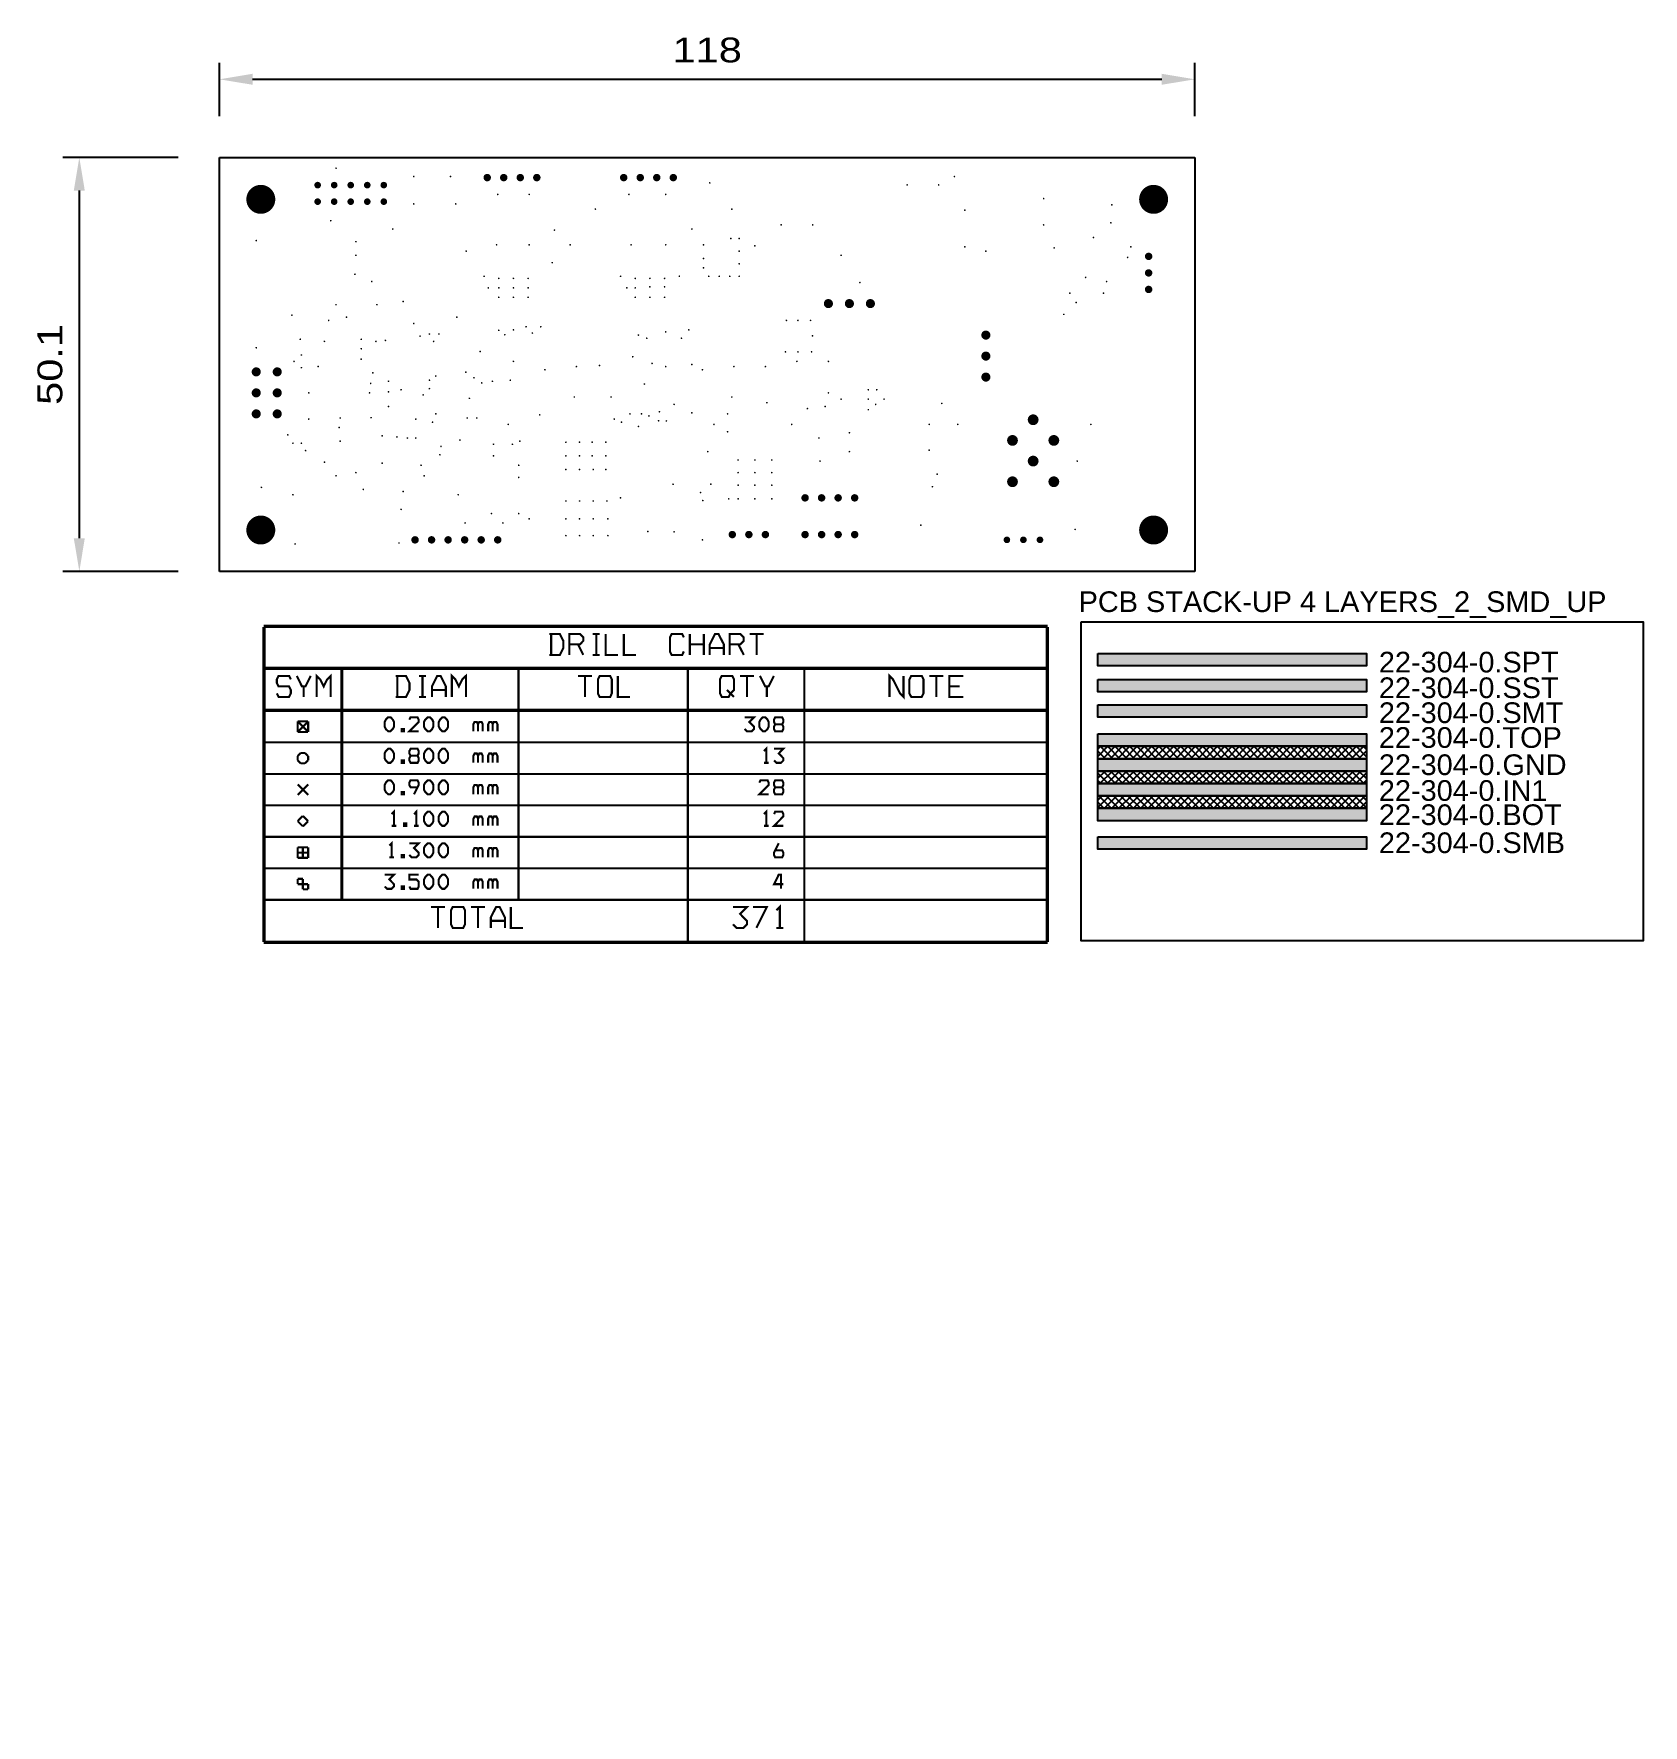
# Model space of a CAD drawing. Extents: x 92 to 286, y 113 to 318.
import ezdxf

# ---------------------------------------------------------------- set-up
doc = ezdxf.new("R2010")
doc.units = 0
doc.header["$LTSCALE"] = 10
doc.header["$MEASUREMENT"] = 0
doc.layers.get('0').update_dxf_attribs({"linetype": 'CONTINUOUS'})
doc.layers.get('Defpoints').update_dxf_attribs({"linetype": 'CONTINUOUS'})
for name, color, linetype in [('22-304-0_DRD', 7, 'CONTINUOUS'), ('OGGETTO', 7, 'CONTINUOUS'), ('QUOTE', 6, 'CONTINUOUS'), ('THRUHOLE_TAP', 11, 'CONTINUOUS')]:
    doc.layers.add(name, color=color, linetype=linetype)
doc.styles.add('STILE25', font='arial.ttf', dxfattribs={"width": 1.2, "height": 2.5})
doc.styles.add('STILE3', font='arial.ttf', dxfattribs={"width": 1.2, "height": 3})
doc.dimstyles.new('QUOTE', dxfattribs={"dimscale": 0, "dimtxt": 3, "dimasz": 4, "dimexe": 2, "dimexo": 5, "dimgap": 2, "dimtad": 1, "dimdec": 1, "dimzin": 13, "dimdsep": 46, "dimtxsty": 'STILE3', "dimcen": 0, "dimclrt": 7, "dimadec": 0, "dimazin": 0, "dimtfac": 0.666667, "dimtdec": 1, "dimtofl": 0, "dimtmove": 2, "dimatfit": 3, "dimfxl": 0, "dimtolj": 1, "dimtzin": 13, "dimarcsym": 0})

# ---------------------------------------------------------------- blocks, each defined once
blk = doc.blocks.new('ROUND_87')
at = {"const_width": 0.10033}
blk.add_lwpolyline([(-0.050164, 0, 1), (0.050164, 0, 1)], format="xyb", close=True, dxfattribs=at)
blk = doc.blocks.new('ROUND_88')
at = {"const_width": 0.65024}
blk.add_lwpolyline([(-0.32512, 0, 1), (0.32512, 0, 1)], format="xyb", close=True, dxfattribs=at)
blk = doc.blocks.new('ROUND_89')
at = {"const_width": 0.44958}
blk.add_lwpolyline([(-0.22479, 0, 1), (0.22479, 0, 1)], format="xyb", close=True, dxfattribs=at)
blk = doc.blocks.new('ROUND_90')
at = {"const_width": 0.54991}
blk.add_lwpolyline([(-0.274954, 0, 1), (0.274954, 0, 1)], format="xyb", close=True, dxfattribs=at)
blk = doc.blocks.new('ROUND_91')
at = {"const_width": 0.40005}
blk.add_lwpolyline([(-0.200024, 0, 1), (0.200024, 0, 1)], format="xyb", close=True, dxfattribs=at)
blk = doc.blocks.new('ROUND_83')
at = {"const_width": 1.75006}
blk.add_lwpolyline([(-0.87503, 0, 1), (0.87503, 0, 1)], format="xyb", close=True, dxfattribs=at)
blk = doc.blocks.new('*D9')
at = {"layer": 'Defpoints', "color": 0, "transparency": 16777216}
for p in [(231.97, 312.12), (113.98, 302.66), (231.97, 302.66)]:
    blk.add_point(p, dxfattribs=at)
at = {"layer": 'QUOTE', "color": 0, "lineweight": -2, "transparency": 16777216}
for p, q in [((113.98, 307.66), (113.98, 314.12)), ((231.97, 307.66), (231.97, 314.12)), ((117.98, 312.12), (227.97, 312.12))]:
    blk.add_line(p, q, dxfattribs=at)
at = {"layer": 'QUOTE', "color": 0, "transparency": 16777216}
for points in [[(117.98, 312.79), (117.98, 311.46), (113.98, 312.12)], [(227.97, 312.79), (227.97, 311.46), (231.97, 312.12)]]:
    blk.add_solid(points, dxfattribs=at)
at = {"layer": 'QUOTE', "color": 7, "transparency": 16777216, "insert": (172.98, 315.65), "char_height": 3, "attachment_point": 5, "style": 'STILE3'}
blk.add_mtext('\\A1;118', dxfattribs=at)
blk = doc.blocks.new('*D10')
at = {"layer": 'Defpoints', "color": 0, "transparency": 16777216}
for p in [(113.98, 302.66), (97.03, 252.6), (113.98, 252.6)]:
    blk.add_point(p, dxfattribs=at)
at = {"layer": 'QUOTE', "color": 0, "lineweight": -2, "transparency": 16777216}
for p, q in [((108.98, 302.66), (95.03, 302.66)), ((97.03, 298.66), (97.03, 256.6)), ((108.98, 252.6), (95.03, 252.6))]:
    blk.add_line(p, q, dxfattribs=at)
at = {"layer": 'QUOTE', "color": 0, "transparency": 16777216}
for points in [[(96.36, 298.66), (97.69, 298.66), (97.03, 302.66)], [(96.36, 256.6), (97.69, 256.6), (97.03, 252.6)]]:
    blk.add_solid(points, dxfattribs=at)
at = {"layer": 'QUOTE', "color": 7, "transparency": 16777216, "insert": (93.49, 277.63), "char_height": 3, "attachment_point": 5, "rotation": 90, "style": 'STILE3'}
blk.add_mtext('\\A1;50.1', dxfattribs=at)

msp = doc.modelspace()

# ---------------------------------------------------------------- hatches: boundary and pattern name
at = {"layer": 'OGGETTO'}
msp.add_hatch(color=6, dxfattribs=at).paths.add_polyline_path([(220.23, 242.66), (220.23, 241.16), (252.73, 241.16), (252.73, 242.66)])
h = msp.add_hatch(color=7, dxfattribs=at)
h.dxf.hatch_style = 1
h.paths.add_polyline_path([(252.73, 238.01), (252.73, 239.51), (220.23, 239.51), (220.23, 238.01)])
h = msp.add_hatch(color=3, dxfattribs=at)
h.dxf.hatch_style = 1
h.paths.add_polyline_path([(252.73, 234.95), (252.73, 236.45), (220.23, 236.45), (220.23, 234.95)])
h.paths.add_polyline_path([(252.73, 218.99), (252.73, 220.49), (220.23, 220.49), (220.23, 218.99)])
h = msp.add_hatch(color=1, dxfattribs=at)
h.dxf.hatch_style = 1
h.paths.add_polyline_path([(252.73, 232.94), (220.23, 232.94), (220.23, 231.44), (252.73, 231.44)])
h.paths.add_polyline_path([(252.73, 229.94), (220.23, 229.94), (220.23, 228.44), (252.73, 228.44)])
h.paths.add_polyline_path([(252.73, 226.94), (220.23, 226.94), (220.23, 225.44), (252.73, 225.44)])
h.paths.add_polyline_path([(252.73, 223.94), (220.23, 223.94), (220.23, 222.44), (252.73, 222.44)])
h = msp.add_hatch(dxfattribs=at)
h.set_pattern_fill('ANSI37', color=256, scale=5, style=0)
h.set_pattern_definition([(45, (85.31514, -27.5591), (-0.4419417, 0.4419417), []), (135, (85.31514, -27.5591), (-0.4419417, -0.4419417), [])])
h.paths.add_polyline_path([(220.23, 231.44), (220.23, 229.94), (252.73, 229.94), (252.73, 231.44)])
h.paths.add_polyline_path([(220.23, 228.44), (220.23, 226.94), (252.73, 226.94), (252.73, 228.44)])
h.paths.add_polyline_path([(252.73, 223.94), (252.73, 225.44), (220.23, 225.44), (220.23, 223.94)])

# ---------------------------------------------------------------- linework, layer by layer
at = {"layer": '22-304-0_DRD'}
for p, q in [((113.98, 252.6), (113.98, 302.66)), ((113.98, 302.66), (231.97, 302.66)), ((231.97, 302.66), (231.97, 252.6)), ((231.97, 252.6), (113.98, 252.6))]:
    msp.add_line(p, q, dxfattribs=at)
at = {"layer": '22-304-0_DRD', "const_width": 0.254}
for points in [[(214.18, 246.01), (119.31, 246.01)], [(119.31, 207.78), (119.31, 245.88)], [(214.05, 245.88), (119.43, 245.88)], [(119.43, 207.78), (119.43, 245.88)], [(214.05, 207.78), (214.05, 245.88)], [(214.18, 207.78), (214.18, 245.88)], [(153.88, 242.49), (155.15, 242.49), (155.58, 243.34), (155.58, 244.19), (155.15, 245.03), (153.88, 245.03)], [(154.1, 242.49), (154.1, 245.03)], [(156.3, 243.76), (157.57, 243.76), (157.99, 244.19), (157.99, 244.61), (157.57, 245.03), (156.3, 245.03), (156.3, 242.49)], [(157.35, 243.76), (157.99, 242.49)], [(159.98, 245.03), (159.13, 245.03)], [(159.56, 242.49), (159.56, 245.03)], [(162.18, 242.49), (160.7, 242.49), (160.7, 245.03)], [(164.38, 242.49), (162.9, 242.49), (162.9, 245.03)], [(170.16, 242.92), (169.95, 242.49), (168.68, 242.49), (168.47, 242.92), (168.47, 244.61), (168.68, 245.03), (169.95, 245.03), (170.16, 244.61)], [(170.88, 242.49), (170.88, 245.03)], [(172.57, 243.76), (170.88, 243.76)], [(172.57, 242.49), (172.57, 245.03)], [(174.99, 242.49), (174.99, 243.76), (174.35, 245.03), (173.93, 245.03), (173.29, 243.76), (173.29, 242.49)], [(175.71, 243.76), (176.98, 243.76), (177.4, 244.19), (177.4, 244.61), (176.98, 245.03), (175.71, 245.03), (175.71, 242.49)], [(176.76, 243.76), (177.4, 242.49)], [(179.81, 245.03), (178.12, 245.03)], [(178.96, 242.49), (178.96, 245.03)], [(159.98, 242.49), (159.13, 242.49)], [(174.99, 243.34), (173.29, 243.34)], [(214.05, 240.93), (119.43, 240.93)], [(214.05, 240.8), (119.43, 240.8)], [(122.61, 239.53), (122.4, 239.95), (121.13, 239.95), (120.92, 239.53), (120.92, 239.11), (121.13, 238.68), (122.4, 238.68), (122.61, 238.26), (122.61, 237.84), (122.4, 237.41), (121.13, 237.41), (120.92, 237.84)], [(125.02, 239.95), (124.39, 238.68), (123.96, 238.68), (123.33, 239.95)], [(127.44, 237.41), (127.44, 239.95), (127.01, 239.53), (126.59, 238.68), (126.17, 239.53), (125.74, 239.95), (125.74, 237.41)], [(128.71, 212.86), (128.71, 240.8)], [(128.83, 212.86), (128.83, 240.8)], [(135.28, 237.41), (136.55, 237.41), (136.97, 238.26), (136.97, 239.11), (136.55, 239.95), (135.28, 239.95)], [(135.49, 237.41), (135.49, 239.95)], [(138.96, 239.95), (138.11, 239.95)], [(138.54, 237.41), (138.54, 239.95)], [(141.37, 237.41), (141.37, 238.68), (140.74, 239.95), (140.32, 239.95), (139.68, 238.68), (139.68, 237.41)], [(143.79, 237.41), (143.79, 239.95), (143.36, 239.53), (142.94, 238.68), (142.52, 239.53), (142.09, 239.95), (142.09, 237.41)], [(150.15, 212.86), (150.15, 240.8)], [(159.04, 239.95), (157.34, 239.95)], [(158.19, 237.41), (158.19, 239.95)], [(159.97, 237.41), (159.76, 237.84), (159.76, 239.53), (159.97, 239.95), (161.24, 239.95), (161.45, 239.53), (161.45, 237.84), (161.24, 237.41), (159.97, 237.41)], [(163.65, 237.41), (162.17, 237.41), (162.17, 239.95)], [(170.64, 207.78), (170.64, 240.8)], [(174.53, 237.84), (174.74, 237.41), (175.59, 237.41), (175.8, 237.84), (176.22, 238.26), (176.22, 239.53), (176.01, 239.95), (174.74, 239.95), (174.53, 239.53), (174.53, 237.84)], [(178.64, 239.95), (176.95, 239.95)], [(177.79, 237.41), (177.79, 239.95)], [(181.05, 239.95), (180.41, 238.68), (179.99, 238.68), (179.36, 239.95)], [(184.73, 207.78), (184.73, 240.8)], [(196.72, 239.95), (196.72, 237.41), (196.3, 237.84), (195.45, 239.53), (195.03, 239.95), (195.03, 237.41)], [(197.66, 237.41), (197.44, 237.84), (197.44, 239.53), (197.66, 239.95), (198.93, 239.95), (199.14, 239.53), (199.14, 237.84), (198.93, 237.41), (197.66, 237.41)], [(201.55, 239.95), (199.86, 239.95)], [(200.7, 237.41), (200.7, 239.95)], [(203.96, 237.41), (202.27, 237.41), (202.27, 239.95), (203.96, 239.95)], [(124.18, 237.41), (124.18, 238.68)], [(138.96, 237.41), (138.11, 237.41)], [(141.37, 238.26), (139.68, 238.26)], [(175.38, 238.26), (176.22, 237.41)], [(180.2, 237.41), (180.2, 238.68)], [(203.54, 238.68), (202.27, 238.68)], [(214.05, 235.85), (119.43, 235.85)], [(214.05, 235.72), (119.43, 235.72)], [(123.44, 234.45), (123.44, 233.18)], [(124.71, 234.45), (123.44, 234.45)], [(124.71, 234.45), (123.44, 233.18)], [(124.71, 233.18), (123.44, 234.45)], [(123.44, 233.18), (124.71, 233.18)], [(124.71, 233.18), (124.71, 234.45)], [(134.39, 233.25), (134.1, 233.53), (133.96, 233.81), (133.96, 234.38), (134.1, 234.66), (134.39, 234.95), (134.67, 234.95), (134.95, 234.66), (135.09, 234.38), (135.09, 233.81), (134.95, 233.53), (134.67, 233.25), (134.39, 233.25)], [(136.02, 233.25), (136.31, 233.25), (136.31, 233.53), (136.02, 233.53), (136.02, 233.25)], [(138.08, 233.25), (136.95, 233.25), (138.08, 234.38), (138.08, 234.66), (137.94, 234.95), (137.1, 234.95), (136.95, 234.66)], [(139.16, 233.25), (138.87, 233.53), (138.73, 233.81), (138.73, 234.38), (138.87, 234.66), (139.16, 234.95), (139.44, 234.95), (139.72, 234.66), (139.86, 234.38), (139.86, 233.81), (139.72, 233.53), (139.44, 233.25), (139.16, 233.25)], [(140.93, 233.25), (140.65, 233.53), (140.51, 233.81), (140.51, 234.38), (140.65, 234.66), (140.93, 234.95), (141.22, 234.95), (141.5, 234.66), (141.64, 234.38), (141.64, 233.81), (141.5, 233.53), (141.22, 233.25), (140.93, 233.25)], [(145.83, 233.25), (145.83, 234.1), (145.69, 234.38), (145.41, 234.38), (145.26, 234.1), (145.12, 234.38), (144.84, 234.38), (144.7, 234.1), (144.7, 233.25)], [(145.26, 233.25), (145.26, 234.1)], [(147.61, 233.25), (147.61, 234.1), (147.47, 234.38), (147.18, 234.38), (147.04, 234.1), (146.9, 234.38), (146.62, 234.38), (146.48, 234.1), (146.48, 233.25)], [(147.04, 233.25), (147.04, 234.1)], [(177.51, 233.53), (177.79, 233.25), (178.35, 233.25), (178.64, 233.53), (178.64, 233.81), (178.07, 234.38), (178.64, 234.95), (177.51, 234.95)], [(179.71, 233.25), (179.43, 233.53), (179.29, 233.81), (179.29, 234.38), (179.43, 234.66), (179.71, 234.95), (179.99, 234.95), (180.28, 234.66), (180.41, 234.38), (180.41, 233.81), (180.28, 233.53), (179.99, 233.25), (179.71, 233.25)], [(182.05, 234.1), (182.19, 234.38), (182.19, 234.66), (182.05, 234.95), (181.2, 234.95), (181.07, 234.66), (181.07, 234.38), (181.2, 234.1), (182.05, 234.1), (182.19, 233.81), (182.19, 233.53), (182.05, 233.25), (181.2, 233.25), (181.07, 233.53), (181.07, 233.81), (181.2, 234.1)], [(214.05, 231.91), (119.43, 231.91)], [(134.39, 229.44), (134.1, 229.72), (133.96, 230), (133.96, 230.57), (134.1, 230.85), (134.39, 231.14), (134.67, 231.14), (134.95, 230.85), (135.09, 230.57), (135.09, 230), (134.95, 229.72), (134.67, 229.44), (134.39, 229.44)], [(137.94, 230.29), (138.08, 230.57), (138.08, 230.85), (137.94, 231.14), (137.1, 231.14), (136.95, 230.85), (136.95, 230.57), (137.1, 230.29), (137.94, 230.29), (138.08, 230), (138.08, 229.72), (137.94, 229.44), (137.1, 229.44), (136.95, 229.72), (136.95, 230), (137.1, 230.29)], [(139.16, 229.44), (138.87, 229.72), (138.73, 230), (138.73, 230.57), (138.87, 230.85), (139.16, 231.14), (139.44, 231.14), (139.72, 230.85), (139.86, 230.57), (139.86, 230), (139.72, 229.72), (139.44, 229.44), (139.16, 229.44)], [(140.93, 229.44), (140.65, 229.72), (140.51, 230), (140.51, 230.57), (140.65, 230.85), (140.93, 231.14), (141.22, 231.14), (141.5, 230.85), (141.64, 230.57), (141.64, 230), (141.5, 229.72), (141.22, 229.44), (140.93, 229.44)], [(180.13, 229.44), (180.13, 231.14), (179.85, 230.85)], [(181.07, 229.72), (181.35, 229.44), (181.91, 229.44), (182.19, 229.72), (182.19, 230), (181.63, 230.57), (182.19, 231.14), (181.07, 231.14)], [(123.82, 230.64), (123.44, 230.26)], [(123.44, 230.26), (123.44, 229.75)], [(123.44, 229.75), (123.82, 229.37)], [(124.32, 230.64), (123.82, 230.64)], [(123.82, 229.37), (124.32, 229.37)], [(124.71, 230.26), (124.32, 230.64)], [(124.32, 229.37), (124.71, 229.75)], [(124.71, 229.75), (124.71, 230.26)], [(136.02, 229.44), (136.31, 229.44), (136.31, 229.72), (136.02, 229.72), (136.02, 229.44)], [(145.83, 229.44), (145.83, 230.29), (145.69, 230.57), (145.41, 230.57), (145.26, 230.29), (145.12, 230.57), (144.84, 230.57), (144.7, 230.29), (144.7, 229.44)], [(145.26, 229.44), (145.26, 230.29)], [(147.61, 229.44), (147.61, 230.29), (147.47, 230.57), (147.18, 230.57), (147.04, 230.29), (146.9, 230.57), (146.62, 230.57), (146.48, 230.29), (146.48, 229.44)], [(147.04, 229.44), (147.04, 230.29)], [(180.41, 229.44), (179.85, 229.44)], [(214.05, 228.1), (119.43, 228.1)], [(134.39, 225.63), (134.1, 225.91), (133.96, 226.19), (133.96, 226.76), (134.1, 227.04), (134.39, 227.33), (134.67, 227.33), (134.95, 227.04), (135.09, 226.76), (135.09, 226.19), (134.95, 225.91), (134.67, 225.63), (134.39, 225.63)], [(137.94, 226.48), (137.1, 226.48), (136.95, 226.76), (136.95, 227.04), (137.1, 227.33), (137.94, 227.33), (138.08, 227.04), (138.08, 226.76), (137.52, 225.63)], [(139.16, 225.63), (138.87, 225.91), (138.73, 226.19), (138.73, 226.76), (138.87, 227.04), (139.16, 227.33), (139.44, 227.33), (139.72, 227.04), (139.86, 226.76), (139.86, 226.19), (139.72, 225.91), (139.44, 225.63), (139.16, 225.63)], [(140.93, 225.63), (140.65, 225.91), (140.51, 226.19), (140.51, 226.76), (140.65, 227.04), (140.93, 227.33), (141.22, 227.33), (141.5, 227.04), (141.64, 226.76), (141.64, 226.19), (141.5, 225.91), (141.22, 225.63), (140.93, 225.63)], [(180.41, 225.63), (179.29, 225.63), (180.41, 226.76), (180.41, 227.04), (180.28, 227.33), (179.43, 227.33), (179.29, 227.04)], [(182.05, 226.48), (182.19, 226.76), (182.19, 227.04), (182.05, 227.33), (181.2, 227.33), (181.07, 227.04), (181.07, 226.76), (181.2, 226.48), (182.05, 226.48), (182.19, 226.19), (182.19, 225.91), (182.05, 225.63), (181.2, 225.63), (181.07, 225.91), (181.07, 226.19), (181.2, 226.48)], [(124.71, 226.83), (123.44, 225.56)], [(124.71, 225.56), (123.44, 226.83)], [(136.02, 225.63), (136.31, 225.63), (136.31, 225.91), (136.02, 225.91), (136.02, 225.63)], [(145.83, 225.63), (145.83, 226.48), (145.69, 226.76), (145.41, 226.76), (145.26, 226.48), (145.12, 226.76), (144.84, 226.76), (144.7, 226.48), (144.7, 225.63)], [(145.26, 225.63), (145.26, 226.48)], [(147.61, 225.63), (147.61, 226.48), (147.47, 226.76), (147.18, 226.76), (147.04, 226.48), (146.9, 226.76), (146.62, 226.76), (146.48, 226.48), (146.48, 225.63)], [(147.04, 225.63), (147.04, 226.48)], [(214.05, 224.29), (119.43, 224.29)], [(124.07, 223.02), (123.44, 222.38)], [(124.71, 222.38), (124.07, 223.02)], [(135.09, 221.82), (135.09, 223.52), (134.81, 223.23)], [(137.8, 221.82), (137.8, 223.52), (137.52, 223.23)], [(139.16, 221.82), (138.87, 222.1), (138.73, 222.38), (138.73, 222.95), (138.87, 223.23), (139.16, 223.52), (139.44, 223.52), (139.72, 223.23), (139.86, 222.95), (139.86, 222.38), (139.72, 222.1), (139.44, 221.82), (139.16, 221.82)], [(140.93, 221.82), (140.65, 222.1), (140.51, 222.38), (140.51, 222.95), (140.65, 223.23), (140.93, 223.52), (141.22, 223.52), (141.5, 223.23), (141.64, 222.95), (141.64, 222.38), (141.5, 222.1), (141.22, 221.82), (140.93, 221.82)], [(145.83, 221.82), (145.83, 222.67), (145.69, 222.95), (145.41, 222.95), (145.26, 222.67), (145.12, 222.95), (144.84, 222.95), (144.7, 222.67), (144.7, 221.82)], [(147.61, 221.82), (147.61, 222.67), (147.47, 222.95), (147.18, 222.95), (147.04, 222.67), (146.9, 222.95), (146.62, 222.95), (146.48, 222.67), (146.48, 221.82)], [(180.13, 221.82), (180.13, 223.52), (179.85, 223.23)], [(182.19, 221.82), (181.07, 221.82), (182.19, 222.95), (182.19, 223.23), (182.05, 223.52), (181.2, 223.52), (181.07, 223.23)], [(123.44, 222.38), (124.07, 221.75)], [(124.07, 221.75), (124.71, 222.38)], [(135.37, 221.82), (134.81, 221.82)], [(136.31, 221.82), (136.59, 221.82), (136.59, 222.1), (136.31, 222.1), (136.31, 221.82)], [(138.08, 221.82), (137.52, 221.82)], [(145.26, 221.82), (145.26, 222.67)], [(147.04, 221.82), (147.04, 222.67)], [(180.41, 221.82), (179.85, 221.82)], [(214.05, 220.48), (119.43, 220.48)], [(123.44, 219.21), (123.44, 217.94)], [(124.71, 219.21), (123.44, 219.21)], [(124.07, 219.21), (124.07, 217.94)], [(124.71, 217.94), (124.71, 219.21)], [(134.81, 218.01), (134.81, 219.71), (134.53, 219.42)], [(136.95, 218.29), (137.23, 218.01), (137.8, 218.01), (138.08, 218.29), (138.08, 218.57), (137.52, 219.14), (138.08, 219.71), (136.95, 219.71)], [(139.16, 218.01), (138.87, 218.29), (138.73, 218.57), (138.73, 219.14), (138.87, 219.42), (139.16, 219.71), (139.44, 219.71), (139.72, 219.42), (139.86, 219.14), (139.86, 218.57), (139.72, 218.29), (139.44, 218.01), (139.16, 218.01)], [(140.93, 218.01), (140.65, 218.29), (140.51, 218.57), (140.51, 219.14), (140.65, 219.42), (140.93, 219.71), (141.22, 219.71), (141.5, 219.42), (141.64, 219.14), (141.64, 218.57), (141.5, 218.29), (141.22, 218.01), (140.93, 218.01)], [(145.83, 218.01), (145.83, 218.86), (145.69, 219.14), (145.41, 219.14), (145.26, 218.86), (145.12, 219.14), (144.84, 219.14), (144.7, 218.86), (144.7, 218.01)], [(145.26, 218.01), (145.26, 218.86)], [(147.61, 218.01), (147.61, 218.86), (147.47, 219.14), (147.18, 219.14), (147.04, 218.86), (146.9, 219.14), (146.62, 219.14), (146.48, 218.86), (146.48, 218.01)], [(147.04, 218.01), (147.04, 218.86)], [(181.2, 218.86), (182.05, 218.86), (182.19, 218.57), (182.19, 218.29), (182.05, 218.01), (181.2, 218.01), (181.07, 218.29), (181.07, 218.57), (181.63, 219.71)], [(124.71, 218.57), (123.44, 218.57)], [(123.44, 217.94), (124.71, 217.94)], [(135.09, 218.01), (134.53, 218.01)], [(136.02, 218.01), (136.31, 218.01), (136.31, 218.29), (136.02, 218.29), (136.02, 218.01)], [(214.05, 216.67), (119.43, 216.67)], [(123.44, 215.4), (123.44, 214.76)], [(124.07, 215.4), (123.44, 215.4)], [(123.44, 214.76), (124.71, 214.76)], [(124.07, 214.13), (124.07, 215.4)], [(124.71, 214.76), (124.71, 214.13)], [(133.96, 214.48), (134.25, 214.2), (134.81, 214.2), (135.09, 214.48), (135.09, 214.76), (134.53, 215.33), (135.09, 215.9), (133.96, 215.9)], [(136.95, 214.48), (137.1, 214.2), (137.94, 214.2), (138.08, 214.48), (138.08, 215.05), (137.8, 215.33), (136.95, 215.33), (136.95, 215.9), (138.08, 215.9)], [(139.16, 214.2), (138.87, 214.48), (138.73, 214.76), (138.73, 215.33), (138.87, 215.61), (139.16, 215.9), (139.44, 215.9), (139.72, 215.61), (139.86, 215.33), (139.86, 214.76), (139.72, 214.48), (139.44, 214.2), (139.16, 214.2)], [(140.93, 214.2), (140.65, 214.48), (140.51, 214.76), (140.51, 215.33), (140.65, 215.61), (140.93, 215.9), (141.22, 215.9), (141.5, 215.61), (141.64, 215.33), (141.64, 214.76), (141.5, 214.48), (141.22, 214.2), (140.93, 214.2)], [(145.83, 214.2), (145.83, 215.05), (145.69, 215.33), (145.41, 215.33), (145.26, 215.05), (145.12, 215.33), (144.84, 215.33), (144.7, 215.05), (144.7, 214.2)], [(145.26, 214.2), (145.26, 215.05)], [(147.61, 214.2), (147.61, 215.05), (147.47, 215.33), (147.18, 215.33), (147.04, 215.05), (146.9, 215.33), (146.62, 215.33), (146.48, 215.05), (146.48, 214.2)], [(147.04, 214.2), (147.04, 215.05)], [(182.19, 214.76), (181.07, 214.76), (181.63, 215.9), (181.91, 215.9), (181.91, 214.2)], [(214.05, 212.86), (119.43, 212.86)], [(124.71, 214.13), (124.07, 214.13)], [(136.02, 214.2), (136.31, 214.2), (136.31, 214.48), (136.02, 214.48), (136.02, 214.2)], [(141.27, 212.01), (139.57, 212.01)], [(140.42, 209.47), (140.42, 212.01)], [(142.2, 209.47), (141.99, 209.9), (141.99, 211.59), (142.2, 212.01), (143.47, 212.01), (143.68, 211.59), (143.68, 209.9), (143.47, 209.47), (142.2, 209.47)], [(146.09, 212.01), (144.4, 212.01)], [(145.25, 209.47), (145.25, 212.01)], [(148.51, 209.47), (148.51, 210.74), (147.87, 212.01), (147.45, 212.01), (146.81, 210.74), (146.81, 209.47)], [(150.71, 209.47), (149.23, 209.47), (149.23, 212.01)], [(176.1, 209.9), (176.52, 209.47), (177.37, 209.47), (177.79, 209.9), (177.79, 210.32), (176.95, 211.17), (177.79, 212.01), (176.1, 212.01)], [(178.93, 209.47), (180.2, 212.01), (178.51, 212.01)], [(181.77, 209.47), (181.77, 212.01), (181.35, 211.59)], [(148.51, 210.32), (146.81, 210.32)], [(182.19, 209.47), (181.35, 209.47)], [(214.18, 207.65), (119.31, 207.65)], [(214.05, 207.78), (119.43, 207.78)]]:
    msp.add_lwpolyline(points, dxfattribs=at)
at = {"layer": 'OGGETTO'}
for points in [[(218.21, 246.5), (286.2, 246.5), (286.2, 207.9), (218.21, 207.9)], [(220.23, 242.66), (252.73, 242.66), (252.73, 241.16), (220.23, 241.16)], [(220.23, 239.51), (252.73, 239.51), (252.73, 238.01), (220.23, 238.01)], [(220.23, 236.45), (252.73, 236.45), (252.73, 234.95), (220.23, 234.95)], [(220.23, 232.94), (252.73, 232.94), (252.73, 231.44), (220.23, 231.44)], [(220.23, 231.44), (252.73, 231.44), (252.73, 229.94), (220.23, 229.94)], [(220.23, 229.94), (252.73, 229.94), (252.73, 228.44), (220.23, 228.44)], [(220.23, 228.44), (252.73, 228.44), (252.73, 226.94), (220.23, 226.94)], [(220.23, 226.94), (252.73, 226.94), (252.73, 225.44), (220.23, 225.44)], [(220.23, 225.44), (252.73, 225.44), (252.73, 223.94), (220.23, 223.94)], [(220.23, 223.94), (252.73, 223.94), (252.73, 222.44), (220.23, 222.44)], [(220.23, 220.49), (252.73, 220.49), (252.73, 218.99), (220.23, 218.99)]]:
    msp.add_lwpolyline(points, close=True, dxfattribs=at)

# ---------------------------------------------------------------- block references
at = {"layer": 'THRUHOLE_TAP'}
for name, p in [('ROUND_87', (128.08, 301.37)), ('ROUND_83', (118.98, 297.6)), ('ROUND_91', (125.86, 299.32)), ('ROUND_91', (127.86, 299.32)), ('ROUND_91', (129.86, 299.32)), ('ROUND_91', (131.86, 299.32)), ('ROUND_91', (133.86, 299.32)), ('ROUND_87', (137.48, 300.36)), ('ROUND_87', (141.92, 300.36)), ('ROUND_89', (146.37, 300.23)), ('ROUND_89', (148.37, 300.23)), ('ROUND_89', (150.37, 300.23)), ('ROUND_89', (152.37, 300.23)), ('ROUND_89', (162.88, 300.23)), ('ROUND_89', (164.88, 300.23)), ('ROUND_89', (166.88, 300.23)), ('ROUND_89', (168.88, 300.23)), ('ROUND_87', (173.29, 299.59)), ('ROUND_87', (197.17, 299.34)), ('ROUND_87', (200.98, 299.34)), ('ROUND_87', (202.88, 300.36)), ('ROUND_83', (226.98, 297.6)), ('ROUND_91', (125.86, 297.32)), ('ROUND_91', (127.86, 297.32)), ('ROUND_91', (129.86, 297.32)), ('ROUND_91', (131.86, 297.32)), ('ROUND_91', (133.86, 297.32)), ('ROUND_87', (137.48, 297.05)), ('ROUND_87', (142.56, 297.05)), ('ROUND_87', (147.64, 298.2)), ('ROUND_87', (151.45, 298.2)), ('ROUND_87', (163.51, 298.2)), ('ROUND_87', (167.96, 298.2)), ('ROUND_87', (213.68, 297.69)), ('ROUND_87', (221.93, 296.93)), ('ROUND_87', (127.45, 295.02)), ('ROUND_87', (159.45, 296.42)), ('ROUND_87', (175.96, 296.42)), ('ROUND_87', (204.15, 296.29)), ('ROUND_87', (221.81, 294.77)), ('ROUND_87', (118.43, 292.61)), ('ROUND_87', (130.49, 292.48)), ('ROUND_87', (134.94, 294.01)), ('ROUND_87', (154.5, 293.88)), ('ROUND_87', (171.13, 294.01)), ('ROUND_87', (175.83, 292.86)), ('ROUND_87', (176.85, 292.86)), ('ROUND_87', (181.93, 294.51)), ('ROUND_87', (185.74, 294.51)), ('ROUND_87', (213.68, 294.51)), ('ROUND_87', (219.7, 292.99)), ('ROUND_87', (130.49, 290.83)), ('ROUND_87', (143.83, 291.34)), ('ROUND_87', (147.51, 292.1)), ('ROUND_87', (151.45, 292.1)), ('ROUND_87', (156.4, 292.1)), ('ROUND_87', (163.77, 292.1)), ('ROUND_87', (167.96, 292.1)), ('ROUND_87', (172.53, 292.1)), ('ROUND_87', (172.53, 290.45)), ('ROUND_87', (176.85, 291.34)), ('ROUND_87', (178.75, 291.97)), ('ROUND_87', (189.17, 290.83)), ('ROUND_87', (204.15, 291.85)), ('ROUND_87', (206.69, 291.34)), ('ROUND_87', (214.95, 291.72)), ('ROUND_87', (223.84, 290.58)), ('ROUND_87', (224.22, 291.85)), ('ROUND_89', (226.38, 290.7)), ('ROUND_87', (130.37, 288.54)), ('ROUND_87', (154.24, 289.94)), ('ROUND_87', (172.53, 289.31)), ('ROUND_87', (176.85, 289.81)), ('ROUND_89', (226.38, 288.7)), ('ROUND_87', (132.4, 287.66)), ('ROUND_87', (145.99, 288.29)), ('ROUND_87', (146.5, 286.89)), ('ROUND_87', (147.77, 288.04)), ('ROUND_87', (147.77, 286.89)), ('ROUND_87', (149.54, 288.04)), ('ROUND_87', (149.54, 286.89)), ('ROUND_87', (151.32, 288.04)), ('ROUND_87', (151.32, 286.89)), ('ROUND_87', (162.5, 288.29)), ('ROUND_87', (163.26, 286.89)), ('ROUND_87', (164.28, 288.04)), ('ROUND_87', (164.28, 286.89)), ('ROUND_87', (166.05, 288.04)), ('ROUND_87', (166.05, 287.02)), ('ROUND_87', (167.83, 288.04)), ('ROUND_87', (167.83, 287.02)), ('ROUND_87', (169.61, 288.29)), ('ROUND_87', (173.17, 288.29)), ('ROUND_87', (174.44, 288.29)), ('ROUND_87', (175.71, 288.29)), ('ROUND_87', (176.85, 288.29)), ('ROUND_87', (191.45, 287.53)), ('ROUND_87', (218.76, 288.16)), ('ROUND_87', (221.3, 287.66)), ('ROUND_89', (226.38, 286.7)), ('ROUND_87', (128.08, 284.86)), ('ROUND_87', (133.03, 284.86)), ('ROUND_87', (136.21, 285.24)), ('ROUND_87', (147.77, 285.75)), ('ROUND_87', (149.54, 285.75)), ('ROUND_87', (151.32, 285.75)), ('ROUND_87', (164.28, 285.75)), ('ROUND_87', (166.05, 285.75)), ('ROUND_87', (167.83, 285.75)), ('ROUND_90', (187.64, 284.99)), ('ROUND_90', (190.18, 284.99)), ('ROUND_90', (192.72, 284.99)), ('ROUND_87', (216.85, 286.26)), ('ROUND_87', (217.62, 285.12)), ('ROUND_87', (220.92, 286.26)), ('ROUND_87', (122.75, 283.59)), ('ROUND_87', (127.19, 282.96)), ('ROUND_87', (129.35, 283.34)), ('ROUND_87', (137.48, 282.58)), ('ROUND_87', (142.69, 283.34)), ('ROUND_87', (182.56, 282.96)), ('ROUND_87', (183.96, 282.96)), ('ROUND_87', (185.48, 282.96)), ('ROUND_87', (216.12, 283.69)), ('ROUND_87', (123.76, 280.67)), ('ROUND_87', (126.68, 280.42)), ('ROUND_87', (131.13, 280.67)), ('ROUND_87', (132.91, 280.42)), ('ROUND_87', (134.05, 280.54)), ('ROUND_87', (138.24, 281.05)), ('ROUND_87', (139.38, 281.31)), ('ROUND_87', (139.89, 280.42)), ('ROUND_87', (140.53, 281.31)), ('ROUND_87', (147.77, 281.76)), ('ROUND_87', (148.5, 281.23)), ('ROUND_87', (149.54, 281.81)), ('ROUND_87', (151.07, 282.19)), ('ROUND_87', (151.83, 281.43)), ('ROUND_87', (152.85, 282.19)), ('ROUND_87', (164.66, 281.18)), ('ROUND_87', (165.67, 280.8)), ('ROUND_87', (167.96, 281.56)), ('ROUND_87', (169.86, 280.8)), ('ROUND_87', (170.75, 281.81)), ('ROUND_87', (185.71, 281.09)), ('ROUND_90', (206.69, 281.18)), ('ROUND_87', (118.43, 279.65)), ('ROUND_87', (123.89, 278.77)), ('ROUND_87', (131.13, 279.53)), ('ROUND_87', (131.13, 278.26)), ('ROUND_87', (145.51, 279.2)), ('ROUND_87', (163.97, 278.56)), ('ROUND_87', (182.44, 279.15)), ('ROUND_87', (183.96, 279.15)), ('ROUND_87', (185.61, 279.15)), ('ROUND_90', (206.69, 278.64)), ('ROUND_90', (118.43, 276.73)), ('ROUND_90', (120.97, 276.73)), ('ROUND_87', (123, 278)), ('ROUND_87', (123.89, 277.24)), ('ROUND_87', (125.92, 277.37)), ('ROUND_87', (132.53, 276.61)), ('ROUND_87', (140.15, 276.23)), ('ROUND_87', (143.79, 276.7)), ('ROUND_87', (149.54, 278)), ('ROUND_87', (153.35, 276.99)), ('ROUND_87', (157.16, 277.37)), ('ROUND_87', (159.96, 277.5)), ('ROUND_87', (166.31, 277.75)), ('ROUND_87', (167.96, 277.37)), ('ROUND_87', (171.13, 277.62)), ('ROUND_87', (172.4, 276.99)), ('ROUND_87', (176.21, 277.37)), ('ROUND_87', (180.02, 277.37)), ('ROUND_87', (183.83, 278)), ('ROUND_87', (187.64, 278)), ('ROUND_90', (206.69, 276.1)), ('ROUND_90', (118.43, 274.19)), ('ROUND_90', (120.97, 274.19)), ('ROUND_87', (124.78, 274.19)), ('ROUND_87', (132.14, 274.19)), ('ROUND_87', (132.27, 275.34)), ('ROUND_87', (134.43, 275.59)), ('ROUND_87', (134.43, 274.32)), ('ROUND_87', (135.95, 274.57)), ('ROUND_87', (139.38, 275.72)), ('ROUND_87', (139.38, 274.7)), ('ROUND_87', (144.77, 276.02)), ('ROUND_87', (145.71, 275.39)), ('ROUND_87', (147, 275.59)), ('ROUND_87', (149.16, 275.72)), ('ROUND_87', (165.39, 275.26)), ('ROUND_87', (187.64, 274.19)), ('ROUND_87', (192.47, 274.57)), ('ROUND_87', (193.49, 274.57)), ('ROUND_90', (118.43, 271.65)), ('ROUND_90', (120.97, 271.65)), ('ROUND_87', (134.43, 272.54)), ('ROUND_87', (138.62, 273.94)), ('ROUND_87', (144.21, 273.53)), ('ROUND_87', (156.91, 273.69)), ('ROUND_87', (161.35, 273.69)), ('ROUND_87', (168.97, 272.8)), ('ROUND_87', (175.96, 273.69)), ('ROUND_87', (180.2, 273)), ('ROUND_87', (185.1, 272.29)), ('ROUND_87', (187.26, 272.54)), ('ROUND_87', (189.17, 273.43)), ('ROUND_87', (192.47, 273.43)), ('ROUND_87', (192.47, 272.16)), ('ROUND_87', (193.36, 272.8)), ('ROUND_87', (194.37, 273.43)), ('ROUND_87', (201.36, 272.92)), ('ROUND_87', (124.78, 271.02)), ('ROUND_87', (128.46, 270)), ('ROUND_87', (128.59, 271.15)), ('ROUND_87', (132.32, 271.19)), ('ROUND_87', (137.73, 271.02)), ('ROUND_87', (139.76, 270.64)), ('ROUND_87', (140.15, 271.65)), ('ROUND_87', (143.96, 271.15)), ('ROUND_87', (145.1, 271.15)), ('ROUND_87', (148.91, 270.38)), ('ROUND_87', (152.72, 271.53)), ('ROUND_87', (161.74, 271.02)), ('ROUND_87', (162.62, 270.64)), ('ROUND_87', (163.64, 271.65)), ('ROUND_87', (164.66, 270.13)), ('ROUND_87', (165.04, 271.65)), ('ROUND_87', (165.93, 271.4)), ('ROUND_87', (167.1, 270.82)), ('ROUND_87', (167.2, 271.91)), ('ROUND_87', (168.04, 270.79)), ('ROUND_87', (171.13, 271.78)), ('ROUND_87', (173.8, 270.38)), ('ROUND_87', (175.45, 271.65)), ('ROUND_87', (183.2, 270.38)), ('ROUND_87', (199.84, 270.38)), ('ROUND_87', (203.29, 270.38)), ('ROUND_88', (212.41, 270.94)), ('ROUND_87', (219.39, 270.38)), ('ROUND_87', (122.24, 269.11)), ('ROUND_87', (122.87, 268.1)), ('ROUND_87', (123.89, 268.1)), ('ROUND_87', (128.59, 268.35)), ('ROUND_87', (133.67, 268.99)), ('ROUND_87', (135.45, 268.86)), ('ROUND_87', (136.72, 268.73)), ('ROUND_87', (137.73, 268.73)), ('ROUND_87', (143.07, 268.48)), ('ROUND_87', (147.13, 267.97)), ('ROUND_87', (149.42, 267.97)), ('ROUND_87', (150.31, 268.35)), ('ROUND_87', (155.89, 268.22)), ('ROUND_87', (157.54, 268.22)), ('ROUND_87', (159.07, 268.22)), ('ROUND_87', (160.72, 268.22)), ('ROUND_87', (175.45, 269.49)), ('ROUND_87', (186.5, 268.73)), ('ROUND_87', (190.18, 269.37)), ('ROUND_88', (209.91, 268.44)), ('ROUND_88', (214.91, 268.44)), ('ROUND_87', (124.4, 267.21)), ('ROUND_87', (140.65, 266.7)), ('ROUND_87', (140.78, 267.72)), ('ROUND_87', (147.13, 266.57)), ('ROUND_87', (155.89, 266.57)), ('ROUND_87', (157.54, 266.57)), ('ROUND_87', (159.07, 266.57)), ('ROUND_87', (160.72, 266.57)), ('ROUND_87', (173.04, 267.08)), ('ROUND_87', (176.72, 266.07)), ('ROUND_87', (178.75, 266.07)), ('ROUND_87', (180.79, 266.07)), ('ROUND_87', (186.63, 265.94)), ('ROUND_87', (190.18, 267.08)), ('ROUND_87', (199.84, 267.26)), ('ROUND_88', (212.41, 265.94)), ('ROUND_87', (217.74, 265.94)), ('ROUND_87', (126.68, 265.81)), ('ROUND_87', (128.08, 264.16)), ('ROUND_87', (130.49, 264.54)), ('ROUND_87', (133.67, 265.68)), ('ROUND_87', (138.37, 265.43)), ('ROUND_87', (138.75, 264.16)), ('ROUND_87', (150.18, 265.43)), ('ROUND_87', (150.18, 263.96)), ('ROUND_87', (155.89, 264.92)), ('ROUND_87', (157.54, 264.92)), ('ROUND_87', (159.2, 264.92)), ('ROUND_87', (160.72, 264.92)), ('ROUND_87', (176.72, 264.54)), ('ROUND_87', (178.75, 264.54)), ('ROUND_87', (180.79, 264.54)), ('ROUND_87', (200.8, 264.36)), ('ROUND_88', (209.91, 263.44)), ('ROUND_88', (214.91, 263.44)), ('ROUND_87', (119.06, 262.76)), ('ROUND_87', (122.87, 261.87)), ('ROUND_87', (131.38, 262.51)), ('ROUND_87', (136.21, 262.26)), ('ROUND_87', (142.86, 261.87)), ('ROUND_87', (168.85, 263.14)), ('ROUND_87', (172.18, 262.13)), ('ROUND_87', (173.42, 263.14)), ('ROUND_87', (176.72, 263.02)), ('ROUND_87', (178.75, 263.02)), ('ROUND_87', (180.79, 263.02)), ('ROUND_89', (184.82, 261.49)), ('ROUND_89', (186.82, 261.49)), ('ROUND_89', (188.82, 261.49)), ('ROUND_89', (190.82, 261.49)), ('ROUND_87', (200.22, 262.84)), ('ROUND_87', (135.95, 260.1)), ('ROUND_87', (155.89, 261.11)), ('ROUND_87', (157.54, 261.11)), ('ROUND_87', (159.2, 261.11)), ('ROUND_87', (160.85, 261.11)), ('ROUND_87', (162.5, 261.49)), ('ROUND_87', (172.45, 261.16)), ('ROUND_87', (175.58, 261.37)), ('ROUND_87', (176.72, 261.37)), ('ROUND_87', (178.75, 261.37)), ('ROUND_87', (180.79, 261.37)), ('ROUND_83', (118.98, 257.6)), ('ROUND_87', (143.7, 258.45)), ('ROUND_87', (146.88, 259.59)), ('ROUND_87', (148.27, 258.45)), ('ROUND_87', (150.18, 259.59)), ('ROUND_87', (151.45, 258.95)), ('ROUND_87', (155.89, 258.95)), ('ROUND_87', (157.54, 258.95)), ('ROUND_87', (159.2, 258.95)), ('ROUND_87', (160.97, 258.95)), ('ROUND_87', (198.82, 258.19)), ('ROUND_83', (226.98, 257.6)), ('ROUND_87', (123.13, 255.91)), ('ROUND_87', (135.7, 256.03)), ('ROUND_89', (137.64, 256.41)), ('ROUND_89', (139.64, 256.41)), ('ROUND_89', (141.64, 256.41)), ('ROUND_89', (143.64, 256.41)), ('ROUND_89', (145.64, 256.41)), ('ROUND_89', (147.64, 256.41)), ('ROUND_87', (155.89, 256.92)), ('ROUND_87', (157.54, 256.92)), ('ROUND_87', (159.2, 256.92)), ('ROUND_87', (160.97, 256.92)), ('ROUND_87', (165.8, 257.43)), ('ROUND_87', (168.97, 257.38)), ('ROUND_87', (172.4, 256.41)), ('ROUND_89', (176.02, 257.05)), ('ROUND_89', (178.02, 257.05)), ('ROUND_89', (180.02, 257.05)), ('ROUND_89', (184.82, 257.05)), ('ROUND_89', (186.82, 257.05)), ('ROUND_89', (188.82, 257.05)), ('ROUND_89', (190.82, 257.05)), ('ROUND_91', (209.23, 256.41)), ('ROUND_91', (211.23, 256.41)), ('ROUND_91', (213.23, 256.41)), ('ROUND_87', (217.49, 257.68))]:
    msp.add_blockref(name, p, dxfattribs=at)

# ---------------------------------------------------------------- texts
at = {"layer": 'OGGETTO', "style": 'STILE25'}
for s, p in [('PCB STACK-UP 4 LAYERS_2_SMD_UP', (217.91, 247.68)), ('22-304-0.SPT', (254.23, 240.37)), ('22-304-0.SST', (254.23, 237.27)), ('22-304-0.SMT', (254.23, 234.25)), ('22-304-0.TOP', (254.23, 231.25)), ('22-304-0.GND', (254.23, 227.96)), ('22-304-0.IN1', (254.23, 224.84)), ('22-304-0.BOT', (254.23, 221.91)), ('22-304-0.SMB', (254.23, 218.52))]:
    msp.add_text(s, height=2.5, dxfattribs=at).set_placement(p)
at = {"layer": 'QUOTE', "color": 7, "insert": (195.7, 113.03), "char_height": 3, "attachment_point": 1, "style": 'STILE3'}
msp.add_mtext('\\A1;', dxfattribs=at)
msp.add_mtext('\\A1;', dxfattribs=at)

# ---------------------------------------------------------------- dimensions: what is measured, and where the dimension line sits
at = {"layer": 'QUOTE'}
dim = msp.add_linear_dim(base=(231.97, 312.12), p1=(113.98, 302.66), p2=(231.97, 302.66), dimstyle='QUOTE', override={"dimscale": 1}, dxfattribs=at)
dim.commit()
dim.dimension.update_dxf_attribs({"geometry": '*D9', "text_midpoint": (172.98, 315.65)})
dim = msp.add_linear_dim(base=(97.03, 252.6), p1=(113.98, 302.66), p2=(113.98, 252.6), angle=90, dimstyle='QUOTE', override={"dimscale": 1}, dxfattribs=at)
dim.commit()
dim.dimension.update_dxf_attribs({"geometry": '*D10', "text_midpoint": (93.49, 277.63)})

doc.saveas('drawing.dxf')
